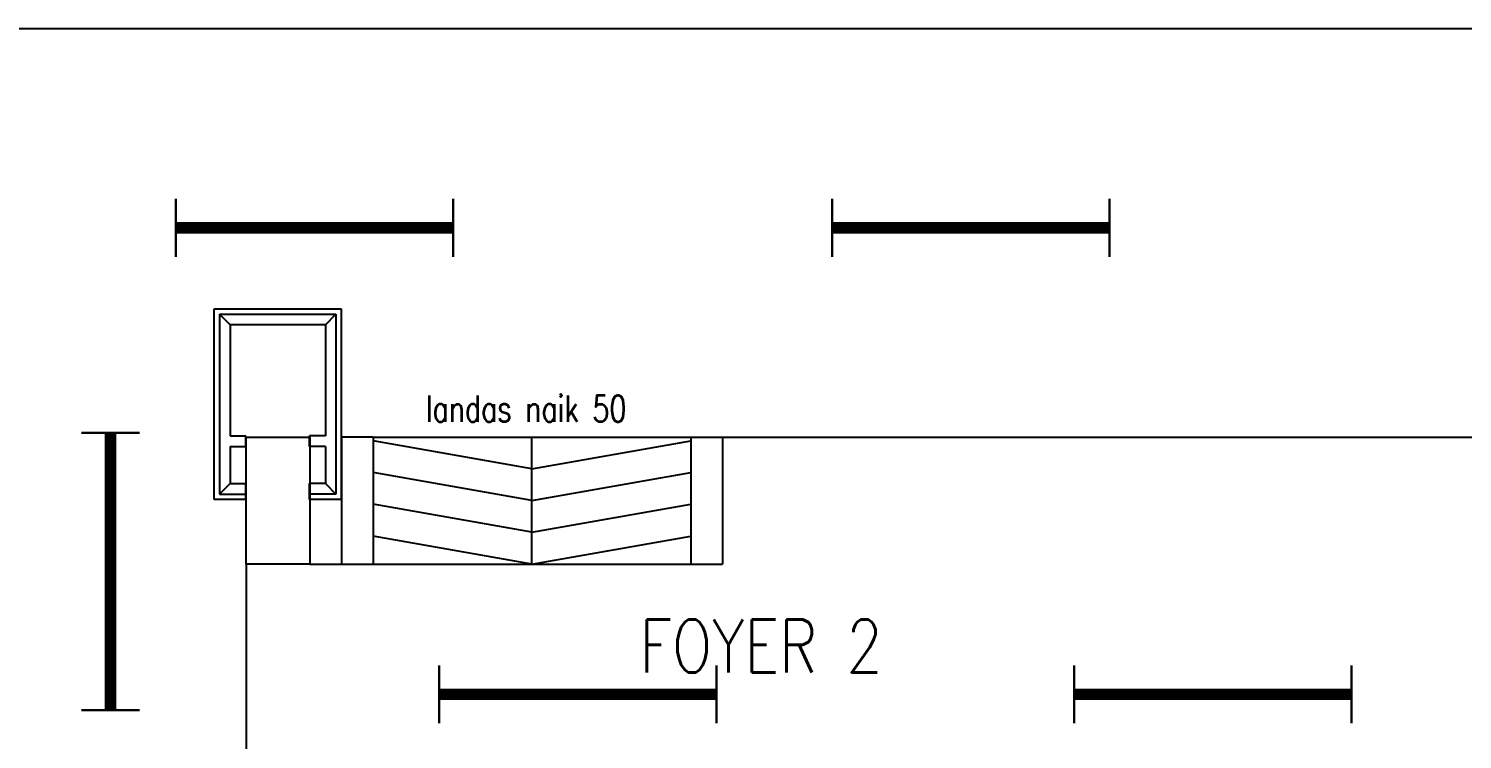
# Model space of a CAD drawing. Header units: inches. Extents: x -106706990 to 300603, y -86718466 to 1728185.
# Drawn here: x 19161 to 25934, y 23576 to 26934 of the extents above; entities that cross this region are included whole.
import ezdxf
from ezdxf.enums import TextEntityAlignment as Align

# ---------------------------------------------------------------- set-up
doc = ezdxf.new("R2010")
doc.units = ezdxf.units.IN
doc.header["$MEASUREMENT"] = 0
for name, color, linetype in [('A-ARR', 4, 'Continuous'), ('A-COLUMN', 3, 'Continuous'), ('A-DRAIN', 9, 'Continuous'), ('A-DROP', 8, 'Continuous'), ('A-NOTE', 2, 'Continuous'), ('A-PANEL', 13, 'Continuous'), ('A-PTILE', 8, 'Continuous'), ('A-ROOMSYM', 3, 'Continuous'), ('LAMP', 5, 'Continuous')]:
    doc.layers.add(name, color=color, linetype=linetype)
doc.styles.add('ROMANS', font='romans.shx', dxfattribs={"width": 0.75, "height": 200})
doc.styles.add('style1', font='romans.shx', dxfattribs={"height": 750})

# ---------------------------------------------------------------- blocks, each defined once
blk = doc.blocks.new('A$C0ECF3D93')
at = {"layer": 'A-NOTE', "color": 8, "linetype": 'Continuous', "ltscale": 500}
for p, q in [((75, 825), (25, 875)), ((75, 650.3), (75, 825)), ((75, 825), (150, 825)), ((150, 875), (150, 825)), ((450, 875), (450, 825)), ((525, 825), (450, 825)), ((525, 825), (575, 875)), ((525, 650.3), (525, 825)), ((75, 650.3), (150, 650.3)), ((150, 650.3), (150, 600.3)), ((525, 650.3), (450, 650.3)), ((450, 650.3), (450, 600.3)), ((75, 75), (75, 600.3)), ((75, 600.3), (150, 600.3)), ((525, 600.3), (450, 600.3)), ((525, 75), (525, 600.3)), ((75, 75), (25, 25)), ((75, 75), (525, 75)), ((525, 75), (575, 25))]:
    blk.add_line(p, q, dxfattribs=at)
at = {"layer": 'A-PANEL', "color": 8}
for p, q in [((0, 0), (0, 900)), ((0, 900), (150, 900)), ((150, 900), (150, 875)), ((450, 900), (600, 900)), ((450, 900), (450, 875)), ((600, 900), (600, 0)), ((25, 875), (150, 875)), ((25, 25), (25, 875)), ((575, 875), (450, 875)), ((575, 25), (575, 875)), ((600, 0), (0, 0)), ((575, 25), (25, 25))]:
    blk.add_line(p, q, dxfattribs=at)
blk = doc.blocks.new('YBC136')
at = {"layer": 'LAMP'}
for points, const_width in [([(-135000.8, 195525.6), (-135000.8, 195250.4)], 10.9), ([(-133690.5, 195525.6), (-133690.5, 195250.4)], 10.9), ([(-135000.8, 195388), (-133690.5, 195388)], 54.6)]:
    blk.add_lwpolyline(points, dxfattribs=dict(at, const_width=const_width))
blk = doc.blocks.new('*U211')
at = {"layer": 'LAMP'}
blk.add_blockref('YBC136', (134345.6, -195388, -5.5), dxfattribs=at)
blk = doc.blocks.new('*U212')
at = {"layer": 'LAMP', "color": 0, "linetype": 'ByBlock', "lineweight": -2, "transparency": 16777216}
for p in [(0, 0), (3000, 0)]:
    blk.add_blockref('*U211', p, dxfattribs=at)
blk = doc.blocks.new('*U272')
at = {"layer": 'LAMP'}
blk.add_blockref('YBC136', (134345.6, -195388, -5.5), dxfattribs=at)
blk = doc.blocks.new('*U273')
at = {"layer": 'LAMP', "color": 0, "linetype": 'ByBlock', "lineweight": -2, "transparency": 16777216}
for p in [(0, 0), (3100, 0)]:
    blk.add_blockref('*U272', p, dxfattribs=at)
blk = doc.blocks.new('*U274')
at = {"layer": 'LAMP', "rotation": 270}
blk.add_blockref('YBC136', (-195388, -134345.6, -5.5), dxfattribs=at)
blk = doc.blocks.new('*U275')
at = {"layer": 'LAMP', "color": 0, "linetype": 'ByBlock', "lineweight": -2, "transparency": 16777216}
for p in [(0, 5000), (0, 2500), (0, 0)]:
    blk.add_blockref('*U274', p, dxfattribs=at)

msp = doc.modelspace()

# ---------------------------------------------------------------- linework, layer by layer
at = {"color": 8}
for p, q in [((20638.8, 25004.4), (20638.8, 24404.4)), ((20788.8, 25004.4), (20638.8, 25004.4)), ((20788.8, 25004.4), (20788.8, 24404.4)), ((22288.8, 25004.4), (22288.8, 24404.4)), ((22288.8, 25004.4), (22438.8, 25004.4)), ((22438.8, 25004.4), (22438.8, 24404.4)), ((22438.8, 25004.4), (26188.8, 25004.4))]:
    msp.add_line(p, q, dxfattribs=at)
at = {"layer": 'A-COLUMN', "color": 8}
msp.add_lwpolyline([(20188.8, 25004.4), (20488.8, 25004.4), (20488.8, 24404.4), (20188.8, 24404.4)], close=True, dxfattribs=at)
at = {"layer": 'A-DRAIN', "color": 8, "linetype": 'Continuous', "ltscale": 1000}
msp.add_line((42738.8, 26934.4), (18508.8, 26934.4), dxfattribs=at)
at = {"layer": 'A-DROP', "color": 8}
for p, q in [((20788.8, 25004.4), (22288.8, 25004.4)), ((20188.8, 24404.4), (20188.8, 22829.4)), ((20488.8, 24404.4), (22438.8, 24404.4))]:
    msp.add_line(p, q, dxfattribs=at)
at = {"layer": 'A-NOTE', "color": 8, "linetype": 'Continuous', "ltscale": 500}
msp.add_line((21538.8, 24404.4), (21538.8, 25004.4), dxfattribs=at)
at = {"layer": 'A-PTILE', "color": 8}
for p, q in [((21538.8, 24854.4), (20788.8, 24986.7)), ((21538.8, 24854.4), (22288.8, 24986.7)), ((21538.8, 24704.4), (20788.8, 24836.7)), ((21538.8, 24704.4), (22288.8, 24836.7)), ((21538.8, 24554.4), (20788.8, 24686.7)), ((21538.8, 24554.4), (22288.8, 24686.7)), ((21538.8, 24404.4), (20788.8, 24536.7)), ((21538.8, 24404.4), (22288.8, 24536.7))]:
    msp.add_line(p, q, dxfattribs=at)

# ---------------------------------------------------------------- block references
at = {"layer": 'A-ARR', "color": 8, "rotation": 180}
msp.add_blockref('A$C0ECF3D93', (20637.8, 25610.2), dxfattribs=at)
at = {"layer": 'LAMP', "color": 0}
for name, p in [('*U273', (20511.5, 25993.2, -10.9)), ('*U275', (19548, 19368.7, -5.5)), ('*U212', (21755.2, 23788.6))]:
    msp.add_blockref(name, p, dxfattribs=at)

# ---------------------------------------------------------------- texts
at = {"layer": 'A-DROP', "color": 8, "style": 'ROMANS', "width": 0.75}
msp.add_text('landas naik 50', height=125, dxfattribs=at).set_placement((21511, 25076.2), align=Align.CENTER)
at = {"layer": 'A-ROOMSYM', "color": 8, "style": 'style1', "width": 0.8}
msp.add_text('FOYER 2', height=250, dxfattribs=at).set_placement((22621, 23892.1), align=Align.CENTER)

doc.saveas('drawing.dxf')
